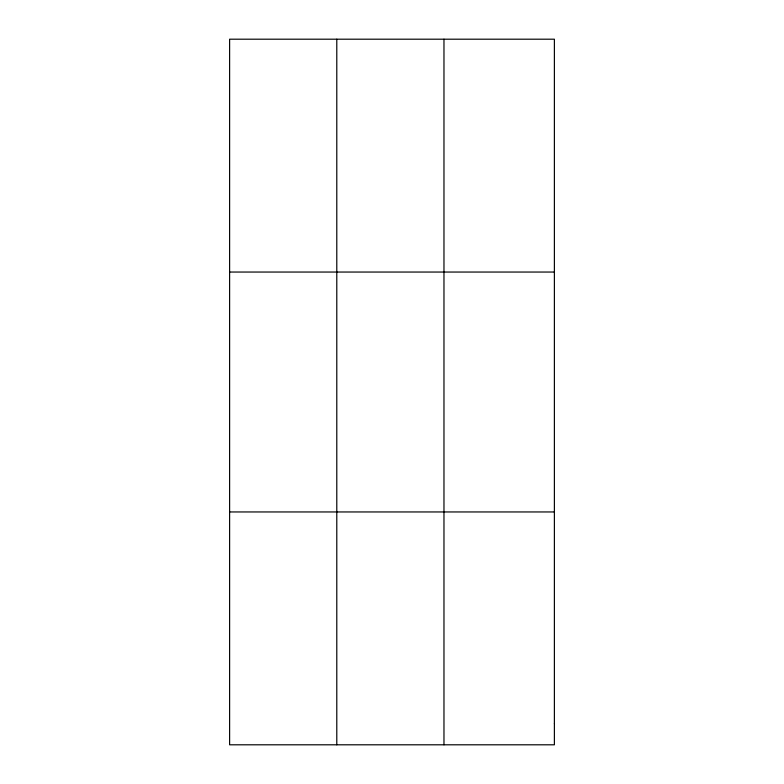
<?xml version="1.0" encoding="UTF-8"?>
<svg xmlns="http://www.w3.org/2000/svg" width="784" height="784" viewBox="0 0 784 784"><rect width="100%" height="100%" fill="white"/><g stroke="black" fill="none" stroke-linecap="round" stroke-linejoin="round"><path stroke-width="1.18" d="M336.787 744.8L336.787 39.2M443.969 744.8L443.969 39.2M229.614 272.048L554.386 272.048M229.614 511.952L554.386 511.952M554.386 723.632L554.386 744.8L229.614 744.8L229.614 39.2L554.386 39.2L554.386 723.632"/></g></svg>
